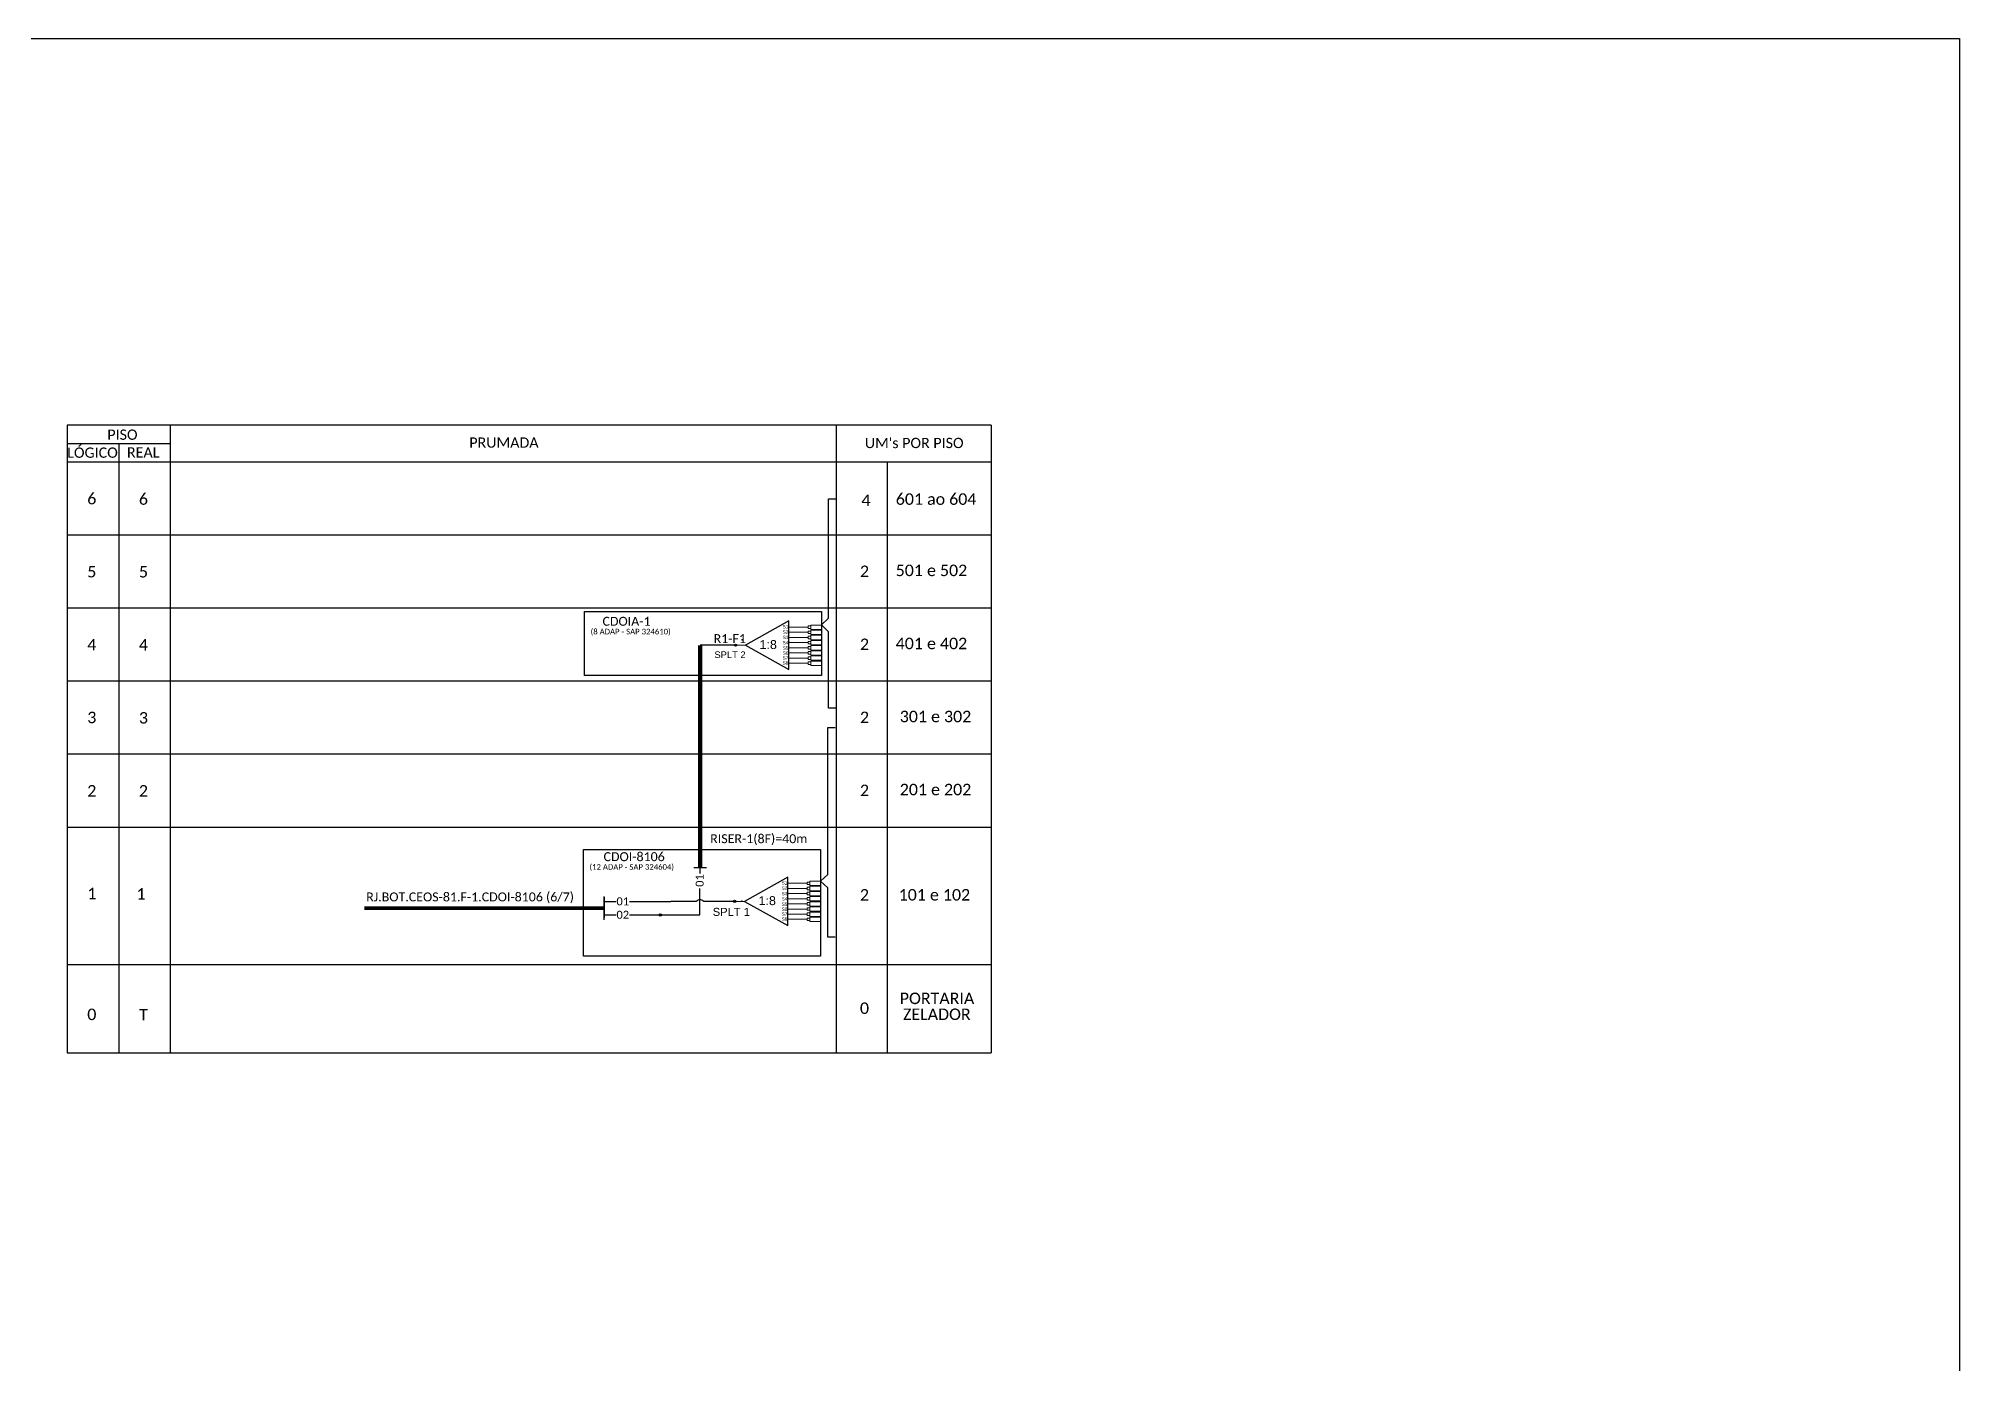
# Model space of a CAD drawing. Extents: x 0 to 841, y 0 to 594.
# Drawn here: x 410.6 to 841, y 297 to 594 of the extents above; entities that cross this region are included whole.
import ezdxf
from ezdxf.enums import TextEntityAlignment as Align

# ---------------------------------------------------------------- set-up
doc = ezdxf.new("R2010")
doc.units = 0
doc.styles.add('ARIAL', font='arial.ttf')
doc.styles.add('WMF-Calibri0', font='calibri.ttf')

# ---------------------------------------------------------------- blocks, each defined once
blk = doc.blocks.new('SPLT_1-8_SC-APC')
at = {"color": 1}
blk.add_lwpolyline([(-7.37, -2.1), (-17.04, -7.55), (-7.37, -13), (-7.37, -2.1)], dxfattribs=at)
at = {"color": 3, "lineweight": 0}
for points in [[(-2.99, -3.51), (-7.37, -3.51)], [(-2.41, -3.02), (-2.41, -4)], [(-2.41, -3.02), (0, -3.02)], [(-2.41, -4), (0, -4)], [(-2.41, -4.17), (-2.41, -5.16)], [(-2.41, -4.17), (0, -4.17)], [(-7.37, -4.66), (-2.99, -4.66)], [(-7.37, -5.82), (-2.99, -5.82)], [(-7.37, -6.97), (-2.99, -6.97)], [(-7.37, -8.12), (-2.99, -8.12)], [(-2.41, -5.16), (0, -5.16)], [(-2.41, -5.32), (-2.41, -6.31)], [(-2.41, -5.32), (0, -5.32)], [(-2.41, -6.31), (0, -6.31)], [(-2.41, -6.48), (-2.41, -7.46)], [(-2.41, -6.48), (0, -6.48)], [(-2.41, -7.46), (0, -7.46)], [(-2.41, -7.63), (-2.41, -8.62)], [(-2.41, -7.63), (0, -7.63)], [(-7.37, -9.28), (-2.99, -9.28)], [(-7.37, -10.43), (-2.99, -10.43)], [(-7.37, -11.58), (-2.99, -11.58)], [(-2.41, -8.62), (0, -8.62)], [(-2.41, -8.78), (-2.41, -9.77)], [(-2.41, -8.78), (0, -8.78)], [(-2.41, -9.77), (0, -9.77)], [(-2.41, -9.94), (-2.41, -10.92)], [(-2.41, -9.94), (0, -9.94)], [(-2.41, -10.92), (0, -10.92)], [(-2.41, -11.09), (-2.41, -12.08)], [(-2.41, -11.09), (0, -11.09)], [(-2.41, -12.08), (0, -12.08)]]:
    blk.add_lwpolyline(points, dxfattribs=at)
for points in [[(-2.99, -3.22), (-2.41, -3.22), (-2.41, -3.8), (-2.99, -3.8)], [(-2.99, -4.38), (-2.41, -4.38), (-2.41, -4.95), (-2.99, -4.95)], [(-2.99, -5.53), (-2.41, -5.53), (-2.41, -6.1), (-2.99, -6.1)], [(-2.99, -6.68), (-2.41, -6.68), (-2.41, -7.26), (-2.99, -7.26)], [(-2.99, -7.84), (-2.41, -7.84), (-2.41, -8.41), (-2.99, -8.41)], [(-2.99, -8.99), (-2.41, -8.99), (-2.41, -9.56), (-2.99, -9.56)], [(-2.99, -10.14), (-2.41, -10.14), (-2.41, -10.72), (-2.99, -10.72)], [(-2.99, -11.3), (-2.41, -11.3), (-2.41, -11.87), (-2.99, -11.87)]]:
    blk.add_lwpolyline(points, close=True, dxfattribs=at)
at = {"color": 1, "lineweight": 0}
blk.add_lwpolyline([(-17.04, -7.55), (-19.26, -7.55)], dxfattribs=at)
at = {"color": 1, "style": 'ARIAL'}
for s, height, p in [('S1', 0.75, (-8.74, -3.78)), ('S2', 0.75, (-8.74, -4.97)), ('1:8', 2, (-13.91, -8.4)), ('S3', 0.75, (-8.74, -6.18)), ('S4', 0.75, (-8.74, -7.36)), ('S5', 0.75, (-8.74, -8.57)), ('S6', 0.75, (-8.74, -9.69)), ('S7', 0.75, (-8.74, -10.78)), ('S8', 0.75, (-8.74, -11.9))]:
    blk.add_text(s, height=height, dxfattribs=at).set_placement(p)
blk = doc.blocks.new('SPLITTER_')
blk.add_point((0, 0))
at = {"style": 'ARIAL', "flags": 4}
blk.add_attdef('SPLT', (0, -3.26), '', height=1.5, dxfattribs=at)
blk = doc.blocks.new('SPLITTER FUTURO')
blk.add_point((0, 0))
at = {"style": 'ARIAL', "text_generation_flag": 6, "flags": 4}
for tag, p, height in [('SPLT', (-6.22, -4.1), 1.5), ('INSTAL.', (-6.25, -6.09), 1.25)]:
    blk.add_attdef(tag, p, '', height=height, rotation=180, dxfattribs=at)

msp = doc.modelspace()

# ---------------------------------------------------------------- hatches: boundary and pattern name
h = msp.add_hatch(color=3)
h.dxf.hatch_style = 1
edge = h.paths.add_edge_path()
edge.add_arc((566.83, 458.01), 0.242, 0, 360)
h = msp.add_hatch(color=3)
h.dxf.hatch_style = 1
edge = h.paths.add_edge_path()
edge.add_arc((566.58, 400.61), 0.256, -180, 180, ccw=False)
h = msp.add_hatch(color=3)
h.dxf.hatch_style = 1
edge = h.paths.add_edge_path()
edge.add_arc((549.95, 397.57), 0.256, 0, 360)

# ---------------------------------------------------------------- linework, layer by layer
at = {"color": 5}
msp.add_line((566.83, 458.01), (558.88, 458.01), dxfattribs=at)
at = {"color": 7}
msp.add_line((589.31, 417.25), (589.31, 396.08), dxfattribs=at)
at = {"color": 1}
msp.add_line((537.38, 401.53), (537.38, 396.95), dxfattribs=at)
msp.add_lwpolyline([(0, 594), (841, 594), (841, 0), (0, 0)], close=True)
at = {"color": 0}
for points in [[(624.03, 507.34), (417.05, 507.34)], [(417.05, 503.23), (440.2, 503.23)]]:
    msp.add_lwpolyline(points, dxfattribs=at)
for points in [[(417.05, 507.34), (417.05, 366.65)], [(440.2, 366.65), (440.2, 507.34)], [(624.03, 507.34), (624.03, 366.65)], [(428.63, 503.23), (428.63, 366.65)], [(417.05, 499.11), (624.03, 499.11)], [(600.88, 366.65), (600.88, 499.11)], [(417.05, 482.74), (624.03, 482.74)], [(417.05, 466.37), (624.03, 466.37)], [(417.05, 450), (624.03, 450)], [(417.05, 433.63), (624.03, 433.63)], [(417.05, 417.25), (624.03, 417.25)], [(417.05, 386.46), (624.03, 386.46)], [(417.05, 366.65), (624.03, 366.65)]]:
    msp.add_lwpolyline(points)
at = {"color": 7}
msp.add_lwpolyline([(589.31, 507.34), (589.31, 366.65)], dxfattribs=at)
at = {"color": 3}
for points in [[(589.31, 443.9), (587.66, 443.9), (587.66, 461.03), (586.09, 462.54), (587.66, 464.04), (587.66, 490.79), (589.31, 490.79)], [(589.09, 392.56), (587.44, 392.56), (587.44, 403.63), (585.87, 405.14), (587.44, 406.64), (587.44, 439.59), (589.09, 439.59)], [(537.38, 400.6), (539.97, 400.6)], [(543.05, 400.6), (552.33, 400.6)], [(552.33, 400.61), (558.06, 400.61)], [(559.62, 400.61), (566.58, 400.61)]]:
    msp.add_lwpolyline(points, dxfattribs=at)
at = {"color": 1}
for points in [[(532.96, 465.55), (586.09, 465.55), (586.09, 451.23), (532.96, 451.23)], [(532.74, 412.21), (585.87, 412.21), (585.87, 388.31), (532.74, 388.31)]]:
    msp.add_lwpolyline(points, close=True, dxfattribs=at)
at = {"color": 5, "const_width": 1}
msp.add_lwpolyline([(558.88, 458.01), (558.88, 415.04), (558.88, 415.04), (558.88, 408.17)], dxfattribs=at)
at = {"color": 5}
for points in [[(557.49, 408.17), (560.27, 408.17)], [(558.84, 408.17), (558.84, 406.85)], [(549.95, 397.57), (558.84, 397.57), (558.84, 403.49)]]:
    msp.add_lwpolyline(points, dxfattribs=at)
at = {"color": 1}
msp.add_lwpolyline([(537.38, 396.48), (537.38, 401.69)], dxfattribs=at)
msp.add_lwpolyline([(483.62, 399.05, 0.8, 0.8, 0), (537.38, 399.09, 0.8, 0.8, 0)], format="xyseb", dxfattribs=at)
at = {"color": 2}
for points in [[(537.38, 397.57), (539.97, 397.57)], [(543.05, 397.57), (549.95, 397.57)]]:
    msp.add_lwpolyline(points, dxfattribs=at)
at = {"color": 3}
for centre, radius in [((566.83, 458.01), 0.242), ((566.58, 400.61), 0.256), ((549.95, 397.57), 0.256)]:
    msp.add_circle(centre, radius, dxfattribs=at)
msp.add_arc((558.84, 399.86), 1.08, 43.7403, 136.2597, dxfattribs=at)

# ---------------------------------------------------------------- block references
for p in [(586.09, 465.55), (585.87, 408.15)]:
    msp.add_blockref('SPLT_1-8_SC-APC', p, dxfattribs=at)
ref = msp.add_blockref('SPLITTER FUTURO', (568.29, 459.22))
ref.add_attrib('SPLT', 'SPLT 2', (562.07, 455.12), dxfattribs={"height": 1.5, "rotation": 180, "style": 'ARIAL', "text_generation_flag": 6})
at = {"color": 7}
ref = msp.add_blockref('SPLITTER_', (568.23, 400.61), dxfattribs=dict(at, xscale=-1))
ref.add_attrib('SPLT', 'SPLT 1', (561.69, 397.35), dxfattribs={"height": 1.79, "style": 'ARIAL'})

# ---------------------------------------------------------------- texts
at = {"color": 0, "style": 'WMF-Calibri0'}
for s, p in [('     PISO', (422.02, 504.04)), ('PRUMADA', (507.16, 502.27)), ("UM's POR PISO", (595.76, 502.18)), ('  LÓGICO', (415.47, 500.01)), ('    REAL', (427.23, 500.06))]:
    msp.add_text(s, height=2.3, dxfattribs=at).set_placement(p)
at = {"color": 7, "linetype": 'Continuous', "style": 'WMF-Calibri0'}
for s, p in [('601 ao 604', (602.7, 489.47)), ('501 e 502', (602.68, 473.49)), ('401 e 402', (602.68, 457.11)), ('301 e 302', (603.59, 440.74)), ('201 e 202', (603.59, 424.37)), ('101 e 102', (603.34, 400.78)), ('PORTARIA', (603.59, 377.57)), ('ZELADOR', (604.32, 374))]:
    msp.add_text(s, height=2.575, dxfattribs=at).set_placement(p)
at = {"color": 1, "style": 'WMF-Calibri0'}
for s, p in [('(8 ADAP - SAP 324610)', (543.31, 460.43)), ('(12 ADAP - SAP 324604)', (543.55, 407.68))]:
    msp.add_text(s, height=1.25, dxfattribs=at).set_placement(p, align=Align.CENTER)
for s, p in [('CDOIA-1', (537, 462.36)), ('CDOI-8106', (537.24, 409.61)), ('RJ.BOT.CEOS-81.F-1.CDOI-8106 (6/7)', (484.07, 400.59))]:
    msp.add_text(s, height=2, dxfattribs=at).set_placement(p)
at = {"color": 5, "style": 'WMF-Calibri0'}
for s, p in [('R1-F1', (561.9, 458.48)), ('RISER-1(8F)=40m', (561.13, 413.64))]:
    msp.add_text(s, height=2, dxfattribs=at).set_placement(p)
at = {"color": 7, "style": 'WMF-Calibri0'}
msp.add_text('01', height=1.793, rotation=90.1688, dxfattribs=at).set_placement((558.76, 405.27), align=Align.MIDDLE_CENTER)
for s, p in [('01', (541.54, 400.6)), ('02', (541.54, 397.59))]:
    msp.add_text(s, height=1.793, dxfattribs=at).set_placement(p, align=Align.MIDDLE_CENTER)
at = {"color": 7, "linetype": 'Continuous', "style": 'WMF-Calibri0', "flags": 4}
for tag, p in [('6', (422.6, 490.86)), ('6', (434.17, 490.77)), ('4', (596.02, 490.49)), ('5', (422.6, 474.49)), ('5', (434.17, 474.47)), ('2', (595.69, 474.57)), ('4', (422.6, 458.12)), ('4', (434.17, 458.1)), ('2', (595.69, 458.2)), ('3', (422.6, 441.81)), ('3', (434.17, 441.73)), ('2', (595.69, 441.83)), ('2', (422.6, 425.37)), ('2', (434.17, 425.36)), ('2', (595.69, 425.46)), ('1', (422.6, 402.37)), ('1', (433.63, 402.28)), ('2', (595.69, 402.06)), ('0', (422.6, 375.27)), ('T', (434.17, 375.21)), ('0', (595.69, 376.66))]:
    msp.add_attdef(tag, text='XX', height=2.575, dxfattribs=at).set_placement(p, align=Align.MIDDLE_CENTER)

doc.saveas('drawing.dxf')
